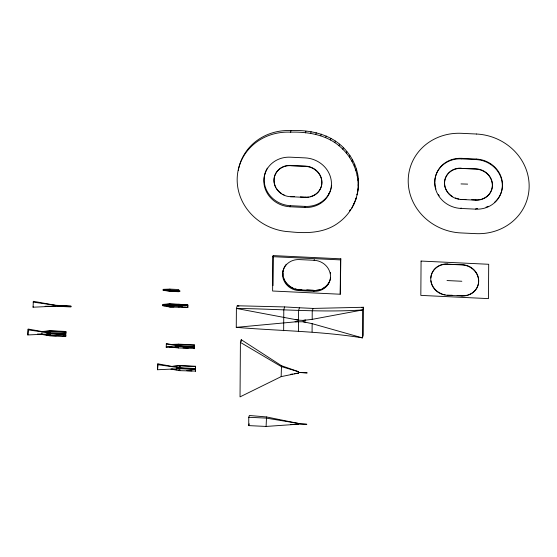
<?xml version="1.0" encoding="UTF-8"?>
<svg xmlns="http://www.w3.org/2000/svg" width="557" height="557" viewBox="0 0 557 557"><rect width="100%" height="100%" fill="white"/><g stroke="black" fill="none" stroke-linecap="round" stroke-linejoin="round"><path stroke-width="0.84" d="M298.461 331.276L298.594 310.444L299.45 307.77L313.083 308.425L363.456 307.269L363.268 335.203L362.412 337.876C320.637 331.109 278.347 330.893 236.265 327.349L236.398 308.446L237.247 305.772L284.648 306.928L299.45 307.77M41.281 334.012L50.067 335.314L65.768 335.732L65.677 334.666L50.081 333.922L27.85 334.945L28.142 329.048L42.896 331.7M28.128 330.747L27.85 334.945M33.1 302.11L55.296 305.257L55.289 306.183L33.065 307.206L33.35 301.309L55.296 305.257L70.899 306.002L70.892 306.928L55.289 306.183L45.152 306.287M41.176 334.332L50.067 335.864L65.663 336.609L65.803 331.471L50.2 330.726L41.197 331.735L65.796 332.028L50.095 331.603M170.895 369.124L179.786 370.656L195.486 371.08L195.396 369.458L179.793 368.713L157.568 369.737L157.861 363.839L171.361 366.269M157.861 363.839L157.568 369.737M162.999 305.779L163.006 304.714L169.676 304.129L187.855 304.992L178.957 304.24L169.781 303.809L163.11 304.394L163.006 304.923L178.853 305.675L187.751 305.313L187.737 307.541L169.655 306.998L162.999 305.779L163.11 304.394M172.19 346.983L169.662 347.06L178.553 347.958L194.254 348.383L194.163 347.31L178.567 346.565L166.216 347.255L166.376 343.565L171.382 344.511M169.878 289.118L163.208 289.355L163.18 290.294L178.665 291.248L178.748 291.715L169.864 291.297L169.878 289.118L178.762 289.536L178.658 290.879M178.553 347.958L178.679 344.163L194.282 344.901L194.17 346.614L178.567 345.869L166.237 344.01M162.999 305.57L178.846 306.322L187.737 307.541L187.855 304.992M194.156 348.703L194.282 344.901M195.382 371.401L195.521 366.262L179.918 365.517L170.915 366.527L179.814 365.838L195.416 366.583M298.468 373.106L298.489 371.672L281.494 365.726L241.265 339.721L240.408 342.395L240.032 396.883L281.16 376.629L298.482 373.065L294.214 373.747M241.251 341.455L241.265 339.721M248.721 425.611L248.777 417.277L249.348 415.494L266.525 416.949L298.12 423.376L298.113 424.211L266.1 426.439L248.721 425.611L249.292 423.835M266.1 426.439L266.525 416.949M272.853 256.68L272.617 291.012L340.243 294.228L340.828 258.831L273.195 255.607L272.853 256.68L340.487 259.896L340.828 258.831M272.986 285.65L273.195 255.607M281.16 376.629L281.494 365.726M283.652 330.712L283.798 309.601L284.648 306.928M312.087 331.923L312.143 323.666L303.266 321.779L295.078 321.751M361.778 307.652L363.456 307.269L362.607 309.943C320.498 312.728 278.5 308.905 236.398 308.446L298.538 320.164L303.28 320.393L312.178 319.356L312.233 311.091L313.083 308.425M340.243 294.228L340.487 259.896M27.885 329.848L50.088 332.995L65.684 333.74L65.803 331.471M195.521 366.262L195.403 368.532L179.8 367.787L157.603 364.64M238.765 168.179A53.416 49.496 17.7 0 1 291.095 130.568C311.412 129.649 333.559 134.857 346.802 151.434C356.675 163.25 361.277 179.883 357.03 194.88C360.713 178.505 354.684 160.882 342.813 149.248C329.361 135.295 309.219 131.584 290.58 132.169A53.416 49.496 17.7 0 0 237.171 179.445A53.416 49.496 17.7 0 0 289.891 231.782C306.399 233.571 324.585 233.209 338.447 222.786C346.858 216.715 353.263 207.914 356.243 197.958L353.946 204.078M65.684 333.74L65.796 332.028M355.728 199.559L357.538 193.272M33.065 307.206L33.316 306.406M50.165 335.544L50.2 330.726L50.088 332.995L46.711 332.39M65.663 336.609L65.677 334.666M169.774 290.197L163.187 289.64L178.665 290.594M169.767 290.851L163.18 290.294L169.864 291.297M169.781 303.809L169.655 306.998L173.93 306.879M178.957 304.24L178.936 307.116M166.216 347.255L166.355 346.809L170.428 346.726M290.58 132.169L291.095 130.568M290.601 165.652L305.41 166.362A16.647 15.422 17.7 0 1 321.842 182.668A16.647 15.422 17.7 0 1 305.194 197.401L290.385 196.698A16.647 15.422 17.7 0 1 273.953 180.384A16.647 15.422 17.7 0 1 290.601 165.652L305.494 166.09A16.647 15.422 17.7 0 1 321.765 180.113A16.647 15.422 17.7 0 1 310.082 196.698M305.389 132.872L305.904 131.271M290.385 196.698L294.583 196.621M310.59 133.367L311.105 131.758M290.065 206.765A26.583 24.633 17.7 0 1 263.823 180.719A26.583 24.633 17.7 0 1 290.406 157.185L305.215 157.896A26.583 24.633 17.7 0 1 331.457 183.942A26.583 24.633 17.7 0 1 304.874 207.469L290.065 206.765L290.406 205.693A26.583 24.633 17.7 0 1 267.367 168.117M315.735 134.328L316.251 132.726M320.783 135.755L321.292 134.153M305.194 197.401L305.278 197.136A16.647 15.422 17.7 0 0 308.508 196.99M325.671 137.635L326.186 136.033M304.874 207.469L305.215 206.403A26.583 24.633 17.7 0 0 331.067 188.468M330.364 139.946L330.879 138.345M334.813 142.676L335.328 141.074M338.976 145.788L339.492 144.179M342.813 149.248L343.328 147.647M299.039 290.622A16.647 15.422 17.7 0 1 282.608 274.316A16.647 15.422 17.7 0 1 299.255 259.583L314.064 260.286A16.647 15.422 17.7 0 1 330.496 276.592A16.647 15.422 17.7 0 1 313.849 291.325L299.039 290.622L299.381 289.556L301.845 289.668M346.287 153.043L346.802 151.434M314.064 260.286L314.315 259.485M349.364 157.116L349.873 155.507M352.01 161.433L352.525 159.831M313.849 291.325L314.106 290.524A16.647 15.422 17.7 0 0 330.593 277.811M354.203 165.958L354.718 164.357M355.93 170.644L356.438 169.043M357.162 175.448L357.671 173.84M357.893 180.315L358.402 178.713M298.475 371.721L281.229 366.548L240.408 342.395M358.116 185.209L358.624 183.608M351.683 208.388L354.454 202.476M357.824 190.083L358.339 188.475M461.273 158.87L476.082 159.574A26.583 24.633 17.7 0 1 502.323 185.62A26.583 24.633 17.7 0 1 475.741 209.154L460.931 208.443A26.583 24.633 17.7 0 1 434.69 182.397A26.583 24.633 17.7 0 1 461.273 158.87L461.447 158.334L476.256 159.044A26.583 24.633 17.7 0 1 500.548 175.504A26.583 24.633 17.7 0 1 494.637 202.247M461.126 168.402L475.936 169.112A16.647 15.422 17.7 0 1 492.367 185.418A16.647 15.422 17.7 0 1 475.72 200.151L460.911 199.448A16.647 15.422 17.7 0 1 444.479 183.135A16.647 15.422 17.7 0 1 461.126 168.402L476.019 168.841A16.647 15.422 17.7 0 1 491.149 191.03M460.911 199.448L465.931 199.413M476.082 159.574L476.256 159.044M460.931 208.443L461.099 207.914M447.382 264.227L462.192 264.937A16.647 15.422 17.7 0 1 478.623 281.243A16.647 15.422 17.7 0 1 461.976 295.976L447.167 295.273A16.647 15.422 17.7 0 1 430.742 278.96A16.647 15.422 17.7 0 1 447.382 264.227L462.282 264.666A16.647 15.422 17.7 0 1 478.414 277.936A16.647 15.422 17.7 0 1 468.402 294.827M475.72 200.151L475.803 199.886A16.647 15.422 17.7 0 0 479.389 199.685M447.167 295.273L452.193 295.238M475.741 209.154L475.908 208.617A26.583 24.633 17.7 0 0 477.641 208.645M461.976 295.976L462.066 295.711A16.647 15.422 17.7 0 0 465.645 295.509M349.49 210.852L350.395 209.495M312.178 319.356L362.607 309.943L362.412 337.876L312.143 323.666M290.803 374.297L292.509 374.026M305.737 319.997L303.28 320.393L303.266 321.779L305.723 322.183M236.265 327.349L298.524 321.556M41.197 331.735L50.102 331.046L65.698 331.791M178.853 305.675L182.125 305.431M290.413 424.476L298.113 424.211M175.309 346.628L178.567 346.565M41.302 331.415L45.347 331.352M46.879 333.956L50.081 333.922L46.697 333.956M37.403 334.054L42.471 333.998M176.416 368.748L179.793 368.713M178.679 344.163L169.683 344.532L194.177 345.229M184.604 307.179L187.834 307.22M461.015 183.928L467.636 184.123M471.688 199.691L475.803 199.886M300.341 196.9L305.278 197.136M290.406 205.693L305.215 206.403M447.02 280.554L461.83 281.257M457.13 295.475L462.066 295.711M306.782 289.905L313.368 290.218M314.106 290.524L299.297 289.821A16.647 15.422 17.7 0 1 284.523 280.456A16.647 15.422 17.7 0 1 286.347 264.227M70.892 306.392L55.589 305.668L70.892 306.531M51.035 335.586L56.236 335.836M63.164 336.163L65.768 336.289M194.17 346.907L178.867 346.175L194.163 347.018M182.988 347.84L188.189 348.09M298.468 372.348L307.185 372.898L298.468 372.487M195.396 368.922L180.099 368.191L195.396 369.061M186.818 370.67L192.019 370.913M248.777 417.277L266.155 418.098L298.12 423.376M298.113 423.724L306.823 424.281L298.113 423.863M166.376 304.958L169.669 305.243M166.369 305.612L169.662 305.89M178.846 306.322L182.118 306.649M175.427 347.31L177.85 347.554M43.704 334.43L45.319 334.708M46.934 334.987L48.55 335.265M171.807 368.943L173.422 369.221M175.037 369.5L176.653 369.778M178.268 370.057L179.786 370.656L179.918 365.517L179.8 367.787L176.43 367.181M164.768 305.765L163.076 305.333M166.432 306.072L168.096 306.378M175.316 345.256L178.567 345.869M295.287 319.426L298.538 320.164M237.247 305.772L238.918 306.169M299.381 289.556A16.647 15.422 17.7 0 1 297.939 289.424M296.512 289.18A16.647 15.422 17.7 0 1 295.106 288.818M293.059 288.073A16.647 15.422 17.7 0 1 286.298 282.859M285.88 282.288A16.647 15.422 17.7 0 1 285.114 281.111M284.766 280.498A16.647 15.422 17.7 0 1 283.485 277.289M283.074 275.276A16.647 15.422 17.7 0 1 282.949 273.243M283.102 271.224A16.647 15.422 17.7 0 1 283.367 269.901M329.236 282.009A16.647 15.422 17.7 0 1 327.781 284.286M327.349 284.815A16.647 15.422 17.7 0 1 322.475 288.575M320.526 289.382A16.647 15.422 17.7 0 1 319.168 289.779M318.472 289.932A16.647 15.422 17.7 0 1 316.348 290.232M330.378 272.415A16.647 15.422 17.7 0 1 330.621 273.759M488.378 206.285A26.583 24.633 17.7 0 1 486.031 207.211M439.215 195.848A26.583 24.633 17.7 0 1 438.317 194.428M435.95 189.115A26.583 24.633 17.7 0 1 435.511 187.528M435.337 186.727A26.583 24.633 17.7 0 1 434.871 182.675M434.864 181.867A26.583 24.633 17.7 0 1 435.24 177.843M435.407 177.056A26.583 24.633 17.7 0 1 461.447 158.334M490.856 191.636A16.647 15.422 17.7 0 1 482.139 199.002M481.471 199.218A16.647 15.422 17.7 0 1 480.085 199.559M458.836 198.946A16.647 15.422 17.7 0 1 457.415 198.64M456.719 198.445A16.647 15.422 17.7 0 1 455.348 197.972M452.744 196.705A16.647 15.422 17.7 0 1 448.364 193.028M447.919 192.478A16.647 15.422 17.7 0 1 446.317 176.089A16.647 15.422 17.7 0 1 461.21 168.137M445.099 294.771A16.647 15.422 17.7 0 1 443.678 294.465M442.286 294.047A16.647 15.422 17.7 0 1 439.633 292.885M439 292.529A16.647 15.422 17.7 0 1 435.595 289.905M435.101 289.389A16.647 15.422 17.7 0 1 431.557 283.402M431.362 282.74A16.647 15.422 17.7 0 1 430.951 280.728M430.846 278.02A16.647 15.422 17.7 0 1 447.473 263.962M467.727 295.043A16.647 15.422 17.7 0 1 466.348 295.384M238.305 170.567A53.416 49.496 17.7 0 1 238.598 168.966M264.359 178.303A26.583 24.633 17.7 0 1 264.484 176.694M329.542 192.457A26.583 24.633 17.7 0 1 328.769 193.871M284.147 194.943A16.647 15.422 17.7 0 1 282.684 194.226M281.299 193.376A16.647 15.422 17.7 0 1 276.766 188.879M275.945 187.528A16.647 15.422 17.7 0 1 290.684 165.387M331.652 185.293A26.583 24.633 17.7 0 1 331.255 187.681M50.381 333.399L65.385 334.256L50.381 333.399M170.066 290.469L179.939 291.081L170.066 290.469M421.071 261.059L420.834 295.391L488.461 298.615L488.698 264.283L421.071 261.059M476.43 134.021L461.621 133.318A53.416 49.496 17.7 0 0 408.204 180.593A53.416 49.496 17.7 0 0 460.924 232.93L475.741 233.634A53.416 49.496 17.7 0 0 529.15 186.358A53.416 49.496 17.7 0 0 476.43 134.021"/></g></svg>
